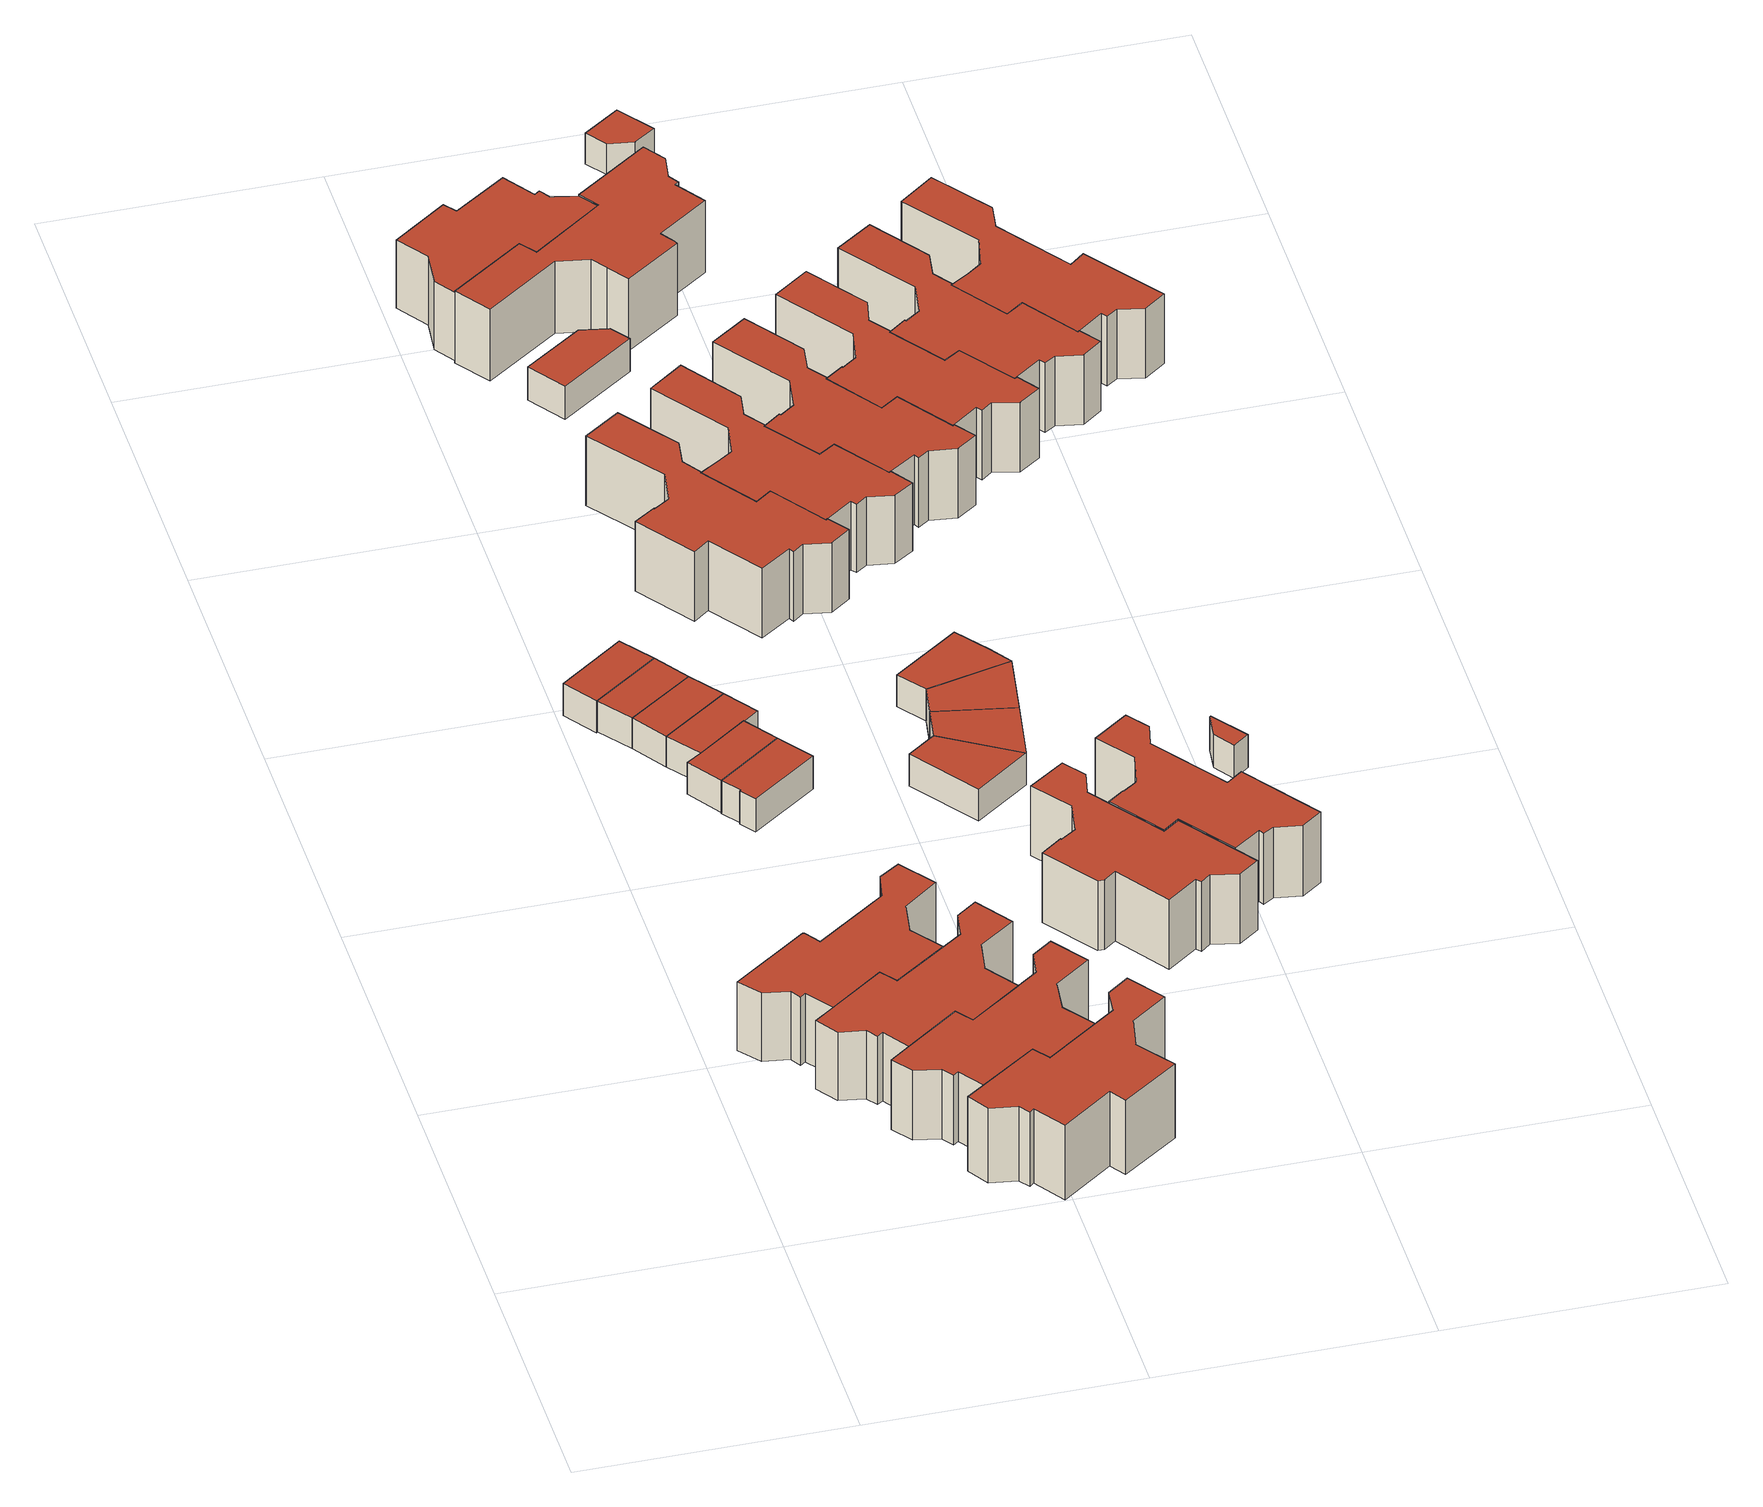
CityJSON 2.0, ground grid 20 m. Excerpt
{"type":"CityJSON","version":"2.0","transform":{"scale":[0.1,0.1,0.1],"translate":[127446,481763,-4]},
"CityObjects":{
"building1":{"type":"Building","attributes":{"b3_dak_type":"multiple horizontal","b3_h_dak_50p":2.98,"b3_h_dak_70p":2.99,"b3_h_dak_max":3.85,"b3_h_dak_min":-0.26,"b3_h_maaiveld":-2.84,"b3_kas_warenhuis":false,"b3_mutatie_ahn3_ahn4":false,"b3_reconstructie_onvolledig":false,"b3_rmse_lod12":1.03,"b3_rmse_lod13":0.0923,"b3_rmse_lod22":0.0932,"b3_val3dity_lod12":"[]","b3_val3dity_lod13":"[]","b3_val3dity_lod22":"[]","b3_volume_lod12":499.85,"b3_volume_lod13":469.53,"b3_volume_lod22":468.98,"geconstateerd":false,"oorspronkelijkbouwjaar":1978,"status":"Pand in gebruik"},"children":["building1-1"]},
"building1-1":{"type":"BuildingPart","parents":["building1"],"geometry":[{"type":"Solid","lod":"1.2","boundaries":[[[[0,1,2,3,4,5,6,7,8,9,10,11,12,13,14,15,16,17,18]],[[19,1,0,20]],[[20,0,18,21]],[[22,4,3,23]],[[23,3,2,24]],[[21,18,17,25]],[[24,2,1,19]],[[25,17,16,26]],[[26,16,15,27]],[[27,15,14,28]],[[29,11,10,30]],[[31,12,11,29]],[[32,9,8,33]],[[30,10,9,32]],[[34,7,6,35]],[[33,8,7,34]],[[35,6,5,36]],[[36,5,4,22]],[[37,13,12,31]],[[28,14,13,37]],[[28,37,31,29,30,32,33,34,35,36,22,23,24,19,20,21,25,26,27]]]],"semantics":{"surfaces":[{"type":"GroundSurface"},{"type":"WallSurface","on_footprint_edge":true},{"type":"RoofSurface"}],"values":[[0,1,1,1,1,1,1,1,1,1,1,1,1,1,1,1,1,1,1,1,2]]}}]},
"building2":{"type":"Building","attributes":{"b3_dak_type":"multiple horizontal","b3_h_dak_50p":2.97,"b3_h_dak_70p":2.99,"b3_h_dak_max":3.86,"b3_h_dak_min":-0.22,"b3_h_maaiveld":-2.85,"b3_kas_warenhuis":false,"b3_mutatie_ahn3_ahn4":false,"b3_reconstructie_onvolledig":false,"b3_rmse_lod12":1.1,"b3_rmse_lod13":0.0988,"b3_rmse_lod22":0.0996,"b3_val3dity_lod12":"[]","b3_val3dity_lod13":"[]","b3_val3dity_lod22":"[]","b3_volume_lod12":496.65,"b3_volume_lod13":466.78,"b3_volume_lod22":466.17,"geconstateerd":false,"oorspronkelijkbouwjaar":1978,"status":"Pand in gebruik"},"children":["building2-1"]},
"building2-1":{"type":"BuildingPart","parents":["building2"],"geometry":[{"type":"Solid","lod":"1.2","boundaries":[[[[38,39,40,41,42,43,44,7,6,5,45,46,47,48,49,50,51,52]],[[53,48,47,54]],[[54,47,46,55]],[[56,51,50,57]],[[57,50,49,58]],[[55,46,45,59]],[[58,49,48,53]],[[59,45,5,36]],[[36,5,6,35]],[[60,44,43,61]],[[34,7,44,60]],[[35,6,7,34]],[[61,43,42,62]],[[63,41,40,64]],[[62,42,41,63]],[[65,39,38,66]],[[64,40,39,65]],[[66,38,52,67]],[[67,52,51,56]],[[67,56,57,58,53,54,55,59,36,35,34,60,61,62,63,64,65,66]]]],"semantics":{"surfaces":[{"type":"GroundSurface"},{"type":"WallSurface","on_footprint_edge":true},{"type":"RoofSurface"}],"values":[[0,1,1,1,1,1,1,1,1,1,1,1,1,1,1,1,1,1,1,2]]}}]},
"building3":{"type":"Building","attributes":{"b3_dak_type":"multiple horizontal","b3_h_dak_50p":-0.16,"b3_h_dak_70p":-0.15,"b3_h_dak_max":-0.04,"b3_h_dak_min":-0.21,"b3_h_maaiveld":-2.91,"b3_kas_warenhuis":false,"b3_mutatie_ahn3_ahn4":false,"b3_reconstructie_onvolledig":false,"b3_rmse_lod12":0.0309,"b3_rmse_lod13":0.0309,"b3_rmse_lod22":0.0306,"b3_val3dity_lod12":"[]","b3_val3dity_lod13":"[]","b3_val3dity_lod22":"[]","b3_volume_lod12":49.18,"b3_volume_lod13":49.18,"b3_volume_lod22":49.13,"geconstateerd":false,"oorspronkelijkbouwjaar":1978,"status":"Pand in gebruik"},"children":["building3-1"]},
"building3-1":{"type":"BuildingPart","parents":["building3"],"geometry":[{"type":"Solid","lod":"1.2","boundaries":[[[[68,69,70,71]],[[72,69,68,73]],[[73,68,71,74]],[[75,70,69,72]],[[74,71,70,75]],[[74,75,72,73]]]],"semantics":{"surfaces":[{"type":"GroundSurface"},{"type":"WallSurface","on_footprint_edge":true},{"type":"RoofSurface"}],"values":[[0,1,1,1,1,2]]}}]},
"building4":{"type":"Building","attributes":{"b3_dak_type":"multiple horizontal","b3_h_dak_50p":2.98,"b3_h_dak_70p":3,"b3_h_dak_max":3.9,"b3_h_dak_min":-0.22,"b3_h_maaiveld":-2.85,"b3_kas_warenhuis":false,"b3_mutatie_ahn3_ahn4":false,"b3_reconstructie_onvolledig":false,"b3_rmse_lod12":1.06,"b3_rmse_lod13":0.109,"b3_rmse_lod22":0.108,"b3_val3dity_lod12":"[]","b3_val3dity_lod13":"[]","b3_val3dity_lod22":"[]","b3_volume_lod12":496.85,"b3_volume_lod13":466.2,"b3_volume_lod22":465.97,"geconstateerd":false,"oorspronkelijkbouwjaar":1978,"status":"Pand in gebruik"},"children":["building4-1"]},
"building4-1":{"type":"BuildingPart","parents":["building4"],"geometry":[{"type":"Solid","lod":"1.2","boundaries":[[[[76,77,78,79,80,81,82,83,84,85,86,87,88,89,90,91,92,93]],[[94,89,88,95]],[[95,88,87,96]],[[97,92,91,98]],[[98,91,90,99]],[[96,87,86,100]],[[99,90,89,94]],[[100,86,85,67]],[[67,85,84,66]],[[101,82,81,102]],[[65,83,82,101]],[[66,84,83,65]],[[102,81,80,103]],[[104,79,78,105]],[[103,80,79,104]],[[106,77,76,107]],[[105,78,77,106]],[[107,76,93,108]],[[108,93,92,97]],[[108,97,98,99,94,95,96,100,67,66,65,101,102,103,104,105,106,107]]]],"semantics":{"surfaces":[{"type":"GroundSurface"},{"type":"WallSurface","on_footprint_edge":true},{"type":"RoofSurface"}],"values":[[0,1,1,1,1,1,1,1,1,1,1,1,1,1,1,1,1,1,1,2]]}}]},
"building5":{"type":"Building","attributes":{"b3_dak_type":"multiple horizontal","b3_h_dak_50p":-0.19,"b3_h_dak_70p":-0.17,"b3_h_dak_max":-0.04,"b3_h_dak_min":-0.24,"b3_h_maaiveld":-2.84,"b3_kas_warenhuis":false,"b3_mutatie_ahn3_ahn4":false,"b3_reconstructie_onvolledig":false,"b3_rmse_lod12":0.0307,"b3_rmse_lod13":0.0307,"b3_rmse_lod22":0.0301,"b3_val3dity_lod12":"[]","b3_val3dity_lod13":"[]","b3_val3dity_lod22":"[]","b3_volume_lod12":47.5,"b3_volume_lod13":47.5,"b3_volume_lod22":47.45,"geconstateerd":false,"oorspronkelijkbouwjaar":1978,"status":"Pand in gebruik"},"children":["building5-1"]},
"building5-1":{"type":"BuildingPart","parents":["building5"],"geometry":[{"type":"Solid","lod":"1.2","boundaries":[[[[109,110,111,112]],[[113,110,109,74]],[[114,111,110,113]],[[74,109,112,73]],[[73,112,111,114]],[[73,114,113,74]]]],"semantics":{"surfaces":[{"type":"GroundSurface"},{"type":"WallSurface","on_footprint_edge":true},{"type":"RoofSurface"}],"values":[[0,1,1,1,1,2]]}}]},
"building6":{"type":"Building","attributes":{"b3_dak_type":"multiple horizontal","b3_h_dak_50p":-0.19,"b3_h_dak_70p":-0.19,"b3_h_dak_max":-0.05,"b3_h_dak_min":-0.25,"b3_h_maaiveld":-2.83,"b3_kas_warenhuis":false,"b3_mutatie_ahn3_ahn4":false,"b3_reconstructie_onvolledig":false,"b3_rmse_lod12":0.0294,"b3_rmse_lod13":0.0294,"b3_rmse_lod22":0.0285,"b3_val3dity_lod12":"[]","b3_val3dity_lod13":"[]","b3_val3dity_lod22":"[]","b3_volume_lod12":47.52,"b3_volume_lod13":47.52,"b3_volume_lod22":47.45,"geconstateerd":false,"oorspronkelijkbouwjaar":1978,"status":"Pand in gebruik"},"children":["building6-1"]},
"building6-1":{"type":"BuildingPart","parents":["building6"],"geometry":[{"type":"Solid","lod":"1.2","boundaries":[[[[110,115,116,111]],[[117,115,110,113]],[[118,116,115,117]],[[113,110,111,114]],[[114,111,116,118]],[[114,118,117,113]]]],"semantics":{"surfaces":[{"type":"GroundSurface"},{"type":"WallSurface","on_footprint_edge":true},{"type":"RoofSurface"}],"values":[[0,1,1,1,1,2]]}}]},
"building7":{"type":"Building","attributes":{"b3_dak_type":"multiple horizontal","b3_h_dak_50p":3.02,"b3_h_dak_70p":3.07,"b3_h_dak_max":4.09,"b3_h_dak_min":-0.23,"b3_h_maaiveld":-3.21,"b3_kas_warenhuis":false,"b3_mutatie_ahn3_ahn4":false,"b3_reconstructie_onvolledig":false,"b3_rmse_lod12":0.983,"b3_rmse_lod13":0.125,"b3_rmse_lod22":0.122,"b3_val3dity_lod12":"[]","b3_val3dity_lod13":"[]","b3_val3dity_lod22":"[]","b3_volume_lod12":556.61,"b3_volume_lod13":527.35,"b3_volume_lod22":524.55,"geconstateerd":false,"oorspronkelijkbouwjaar":1978,"status":"Pand in gebruik"},"children":["building7-1"]},
"building7-1":{"type":"BuildingPart","parents":["building7"],"geometry":[{"type":"Solid","lod":"1.2","boundaries":[[[[119,120,121,122,123,124,125,126,127,128,129,130,131,132,133,134,135,136]],[[137,130,129,138]],[[138,129,128,139]],[[140,133,132,141]],[[141,132,131,142]],[[139,128,127,143]],[[144,135,134,145]],[[145,134,133,140]],[[142,131,130,137]],[[143,127,126,146]],[[146,126,125,147]],[[148,123,122,149]],[[150,124,123,148]],[[147,125,124,150]],[[149,122,121,151]],[[152,120,119,153]],[[151,121,120,152]],[[154,136,135,144]],[[153,119,136,154]],[[153,154,144,145,140,141,142,137,138,139,143,146,147,150,148,149,151,152]]]],"semantics":{"surfaces":[{"type":"GroundSurface"},{"type":"WallSurface","on_footprint_edge":true},{"type":"RoofSurface"}],"values":[[0,1,1,1,1,1,1,1,1,1,1,1,1,1,1,1,1,1,1,2]]}}]},
"building8":{"type":"Building","attributes":{"b3_dak_type":"multiple horizontal","b3_h_dak_50p":-0.16,"b3_h_dak_70p":-0.15,"b3_h_dak_max":3.1,"b3_h_dak_min":-0.22,"b3_h_maaiveld":-2.84,"b3_kas_warenhuis":false,"b3_mutatie_ahn3_ahn4":false,"b3_reconstructie_onvolledig":false,"b3_rmse_lod12":0.641,"b3_rmse_lod13":0.641,"b3_rmse_lod22":0.643,"b3_val3dity_lod12":"[]","b3_val3dity_lod13":"[]","b3_val3dity_lod22":"[]","b3_volume_lod12":47.65,"b3_volume_lod13":47.65,"b3_volume_lod22":47.55,"geconstateerd":false,"oorspronkelijkbouwjaar":1978,"status":"Pand in gebruik"},"children":["building8-1"]},
"building8-1":{"type":"BuildingPart","parents":["building8"],"geometry":[{"type":"Solid","lod":"1.2","boundaries":[[[[155,156,157,158,159]],[[160,156,155,161]],[[161,155,159,162]],[[163,157,156,160]],[[164,158,157,163]],[[162,159,158,164]],[[162,164,163,160,161]]]],"semantics":{"surfaces":[{"type":"GroundSurface"},{"type":"WallSurface","on_footprint_edge":true},{"type":"RoofSurface"}],"values":[[0,1,1,1,1,1,2]]}}]},
"building9":{"type":"Building","attributes":{"b3_dak_type":"multiple horizontal","b3_h_dak_50p":-0.19,"b3_h_dak_70p":-0.18,"b3_h_dak_max":-0.05,"b3_h_dak_min":-0.26,"b3_h_maaiveld":-2.83,"b3_kas_warenhuis":false,"b3_mutatie_ahn3_ahn4":false,"b3_reconstructie_onvolledig":false,"b3_rmse_lod12":0.0308,"b3_rmse_lod13":0.0308,"b3_rmse_lod22":0.0302,"b3_val3dity_lod12":"[]","b3_val3dity_lod13":"[]","b3_val3dity_lod22":"[]","b3_volume_lod12":46.92,"b3_volume_lod13":46.92,"b3_volume_lod22":46.89,"geconstateerd":false,"oorspronkelijkbouwjaar":1978,"status":"Pand in gebruik"},"children":["building9-1"]},
"building9-1":{"type":"BuildingPart","parents":["building9"],"geometry":[{"type":"Solid","lod":"1.2","boundaries":[[[[116,115,165,157,156]],[[117,115,116,118]],[[118,116,156,166]],[[166,156,157,167]],[[167,157,165,168]],[[168,165,115,117]],[[168,117,118,166,167]]]],"semantics":{"surfaces":[{"type":"GroundSurface"},{"type":"WallSurface","on_footprint_edge":true},{"type":"RoofSurface"}],"values":[[0,1,1,1,1,1,2]]}}]},
"building10":{"type":"Building","attributes":{"b3_dak_type":"multiple horizontal","b3_h_dak_50p":-0.15,"b3_h_dak_70p":-0.14,"b3_h_dak_max":-0.01,"b3_h_dak_min":-0.22,"b3_h_maaiveld":-2.9,"b3_kas_warenhuis":false,"b3_mutatie_ahn3_ahn4":false,"b3_reconstructie_onvolledig":false,"b3_rmse_lod12":0.0266,"b3_rmse_lod13":0.0266,"b3_rmse_lod22":0.025,"b3_val3dity_lod12":"[]","b3_val3dity_lod13":"[]","b3_val3dity_lod22":"[]","b3_volume_lod12":49.26,"b3_volume_lod13":49.26,"b3_volume_lod22":49.2,"geconstateerd":false,"oorspronkelijkbouwjaar":1978,"status":"Pand in gebruik"},"children":["building10-1"]},
"building10-1":{"type":"BuildingPart","parents":["building10"],"geometry":[{"type":"Solid","lod":"1.2","boundaries":[[[[169,170,171,172,173,174]],[[175,170,169,164]],[[164,169,174,162]],[[162,174,173,176]],[[176,173,172,177]],[[177,172,171,178]],[[178,171,170,175]],[[178,175,164,162,176,177]]]],"semantics":{"surfaces":[{"type":"GroundSurface"},{"type":"WallSurface","on_footprint_edge":true},{"type":"RoofSurface"}],"values":[[0,1,1,1,1,1,1,2]]}}]},
"building11":{"type":"Building","attributes":{"b3_dak_type":"multiple horizontal","b3_h_dak_50p":3.01,"b3_h_dak_70p":3.02,"b3_h_dak_max":3.91,"b3_h_dak_min":-0.34,"b3_h_maaiveld":-2.85,"b3_kas_warenhuis":false,"b3_mutatie_ahn3_ahn4":false,"b3_reconstructie_onvolledig":false,"b3_rmse_lod12":1.42,"b3_rmse_lod13":0.0981,"b3_rmse_lod22":0.0979,"b3_val3dity_lod12":"[]","b3_val3dity_lod13":"[]","b3_val3dity_lod22":"[]","b3_volume_lod12":575.56,"b3_volume_lod13":510.67,"b3_volume_lod22":509.9,"geconstateerd":false,"oorspronkelijkbouwjaar":1978,"status":"Pand in gebruik"},"children":["building11-1"]},
"building11-1":{"type":"BuildingPart","parents":["building11"],"geometry":[{"type":"Solid","lod":"1.2","boundaries":[[[[179,180,181,182,183,184,185,186,187,188,189,190,191,192,193,194,195,196,197,198,199,200,201]],[[202,189,188,203]],[[204,190,189,202]],[[205,198,197,206]],[[207,201,200,208]],[[208,200,199,209]],[[206,197,196,210]],[[210,196,195,211]],[[211,195,194,212]],[[209,199,198,205]],[[213,193,192,214]],[[212,194,193,213]],[[203,188,187,215]],[[216,191,190,204]],[[214,192,191,216]],[[217,180,179,218]],[[219,181,180,217]],[[220,186,185,221]],[[221,185,184,222]],[[215,187,186,220]],[[222,184,183,223]],[[223,183,182,224]],[[224,182,181,219]],[[218,179,201,207]],[[218,207,208,209,205,206,210,211,212,213,214,216,204,202,203,215,220,221,222,223,224,219,217]]]],"semantics":{"surfaces":[{"type":"GroundSurface"},{"type":"WallSurface","on_footprint_edge":true},{"type":"RoofSurface"}],"values":[[0,1,1,1,1,1,1,1,1,1,1,1,1,1,1,1,1,1,1,1,1,1,1,1,2]]}}]},
"building12":{"type":"Building","attributes":{"b3_dak_type":"multiple horizontal","b3_h_dak_50p":-0.2,"b3_h_dak_70p":-0.18,"b3_h_dak_max":-0.05,"b3_h_dak_min":-0.25,"b3_h_maaiveld":-2.9,"b3_kas_warenhuis":false,"b3_mutatie_ahn3_ahn4":false,"b3_reconstructie_onvolledig":false,"b3_rmse_lod12":0.0348,"b3_rmse_lod13":0.0348,"b3_rmse_lod22":0.0345,"b3_val3dity_lod12":"[]","b3_val3dity_lod13":"[]","b3_val3dity_lod22":"[]","b3_volume_lod12":62.03,"b3_volume_lod13":62.03,"b3_volume_lod22":62.02,"geconstateerd":false,"oorspronkelijkbouwjaar":1978,"status":"Pand in gebruik"},"children":["building12-1"]},
"building12-1":{"type":"BuildingPart","parents":["building12"],"geometry":[{"type":"Solid","lod":"1.2","boundaries":[[[[225,226,227,228]],[[229,226,225,230]],[[230,225,228,231]],[[232,227,226,229]],[[231,228,227,232]],[[231,232,229,230]]]],"semantics":{"surfaces":[{"type":"GroundSurface"},{"type":"WallSurface","on_footprint_edge":true},{"type":"RoofSurface"}],"values":[[0,1,1,1,1,2]]}}]},
"building13":{"type":"Building","attributes":{"b3_dak_type":"multiple horizontal","b3_h_dak_50p":-0.19,"b3_h_dak_70p":-0.17,"b3_h_dak_max":-0.01,"b3_h_dak_min":-0.29,"b3_h_maaiveld":-2.95,"b3_kas_warenhuis":false,"b3_mutatie_ahn3_ahn4":false,"b3_reconstructie_onvolledig":false,"b3_rmse_lod12":0.0439,"b3_rmse_lod13":0.0439,"b3_rmse_lod22":0.0415,"b3_val3dity_lod12":"[]","b3_val3dity_lod13":"[]","b3_val3dity_lod22":"[]","b3_volume_lod12":58.41,"b3_volume_lod13":58.41,"b3_volume_lod22":58.29,"geconstateerd":false,"oorspronkelijkbouwjaar":1978,"status":"Pand in gebruik"},"children":["building13-1"]},
"building13-1":{"type":"BuildingPart","parents":["building13"],"geometry":[{"type":"Solid","lod":"1.2","boundaries":[[[[233,234,235,236,237]],[[238,234,233,239]],[[239,233,237,240]],[[241,235,234,238]],[[242,236,235,241]],[[240,237,236,242]],[[240,242,241,238,239]]]],"semantics":{"surfaces":[{"type":"GroundSurface"},{"type":"WallSurface","on_footprint_edge":true},{"type":"RoofSurface"}],"values":[[0,1,1,1,1,1,2]]}}]},
"building14":{"type":"Building","attributes":{"b3_dak_type":"multiple horizontal","b3_h_dak_50p":2.97,"b3_h_dak_70p":2.98,"b3_h_dak_max":3.84,"b3_h_dak_min":2.85,"b3_h_maaiveld":-2.83,"b3_kas_warenhuis":false,"b3_mutatie_ahn3_ahn4":false,"b3_reconstructie_onvolledig":false,"b3_rmse_lod12":0.0991,"b3_rmse_lod13":0.0991,"b3_rmse_lod22":0.0975,"b3_val3dity_lod12":"[]","b3_val3dity_lod13":"[]","b3_val3dity_lod22":"[]","b3_volume_lod12":442.91,"b3_volume_lod13":442.91,"b3_volume_lod22":442.12,"geconstateerd":false,"oorspronkelijkbouwjaar":1978,"status":"Pand in gebruik"},"children":["building14-1"]},
"building14-1":{"type":"BuildingPart","parents":["building14"],"geometry":[{"type":"Solid","lod":"1.2","boundaries":[[[[243,244,245,246,247,248,249,250,251,252,253,254,255,256,257]],[[258,243,257,259]],[[260,256,255,261]],[[259,257,256,260]],[[261,255,254,262]],[[263,251,250,264]],[[264,250,249,265]],[[262,254,253,266]],[[267,252,251,263]],[[266,253,252,267]],[[265,249,248,268]],[[268,248,247,269]],[[269,247,246,270]],[[270,246,245,271]],[[271,245,244,272]],[[272,244,243,258]],[[272,258,259,260,261,262,266,267,263,264,265,268,269,270,271]]]],"semantics":{"surfaces":[{"type":"GroundSurface"},{"type":"WallSurface","on_footprint_edge":true},{"type":"RoofSurface"}],"values":[[0,1,1,1,1,1,1,1,1,1,1,1,1,1,1,1,2]]}}]},
"building15":{"type":"Building","attributes":{"b3_dak_type":"multiple horizontal","b3_h_dak_50p":-0.19,"b3_h_dak_70p":-0.18,"b3_h_dak_max":-0.07,"b3_h_dak_min":-0.27,"b3_h_maaiveld":-2.9,"b3_kas_warenhuis":false,"b3_mutatie_ahn3_ahn4":false,"b3_reconstructie_onvolledig":false,"b3_rmse_lod12":0.0266,"b3_rmse_lod13":0.0266,"b3_rmse_lod22":0.0263,"b3_val3dity_lod12":"[]","b3_val3dity_lod13":"[]","b3_val3dity_lod22":"[]","b3_volume_lod12":62.17,"b3_volume_lod13":62.17,"b3_volume_lod22":62.1,"geconstateerd":false,"oorspronkelijkbouwjaar":1978,"status":"Pand in gebruik"},"children":["building15-1"]},
"building15-1":{"type":"BuildingPart","parents":["building15"],"geometry":[{"type":"Solid","lod":"1.2","boundaries":[[[[225,228,273,274]],[[231,228,225,230]],[[230,225,274,275]],[[276,273,228,231]],[[275,274,273,276]],[[275,276,231,230]]]],"semantics":{"surfaces":[{"type":"GroundSurface"},{"type":"WallSurface","on_footprint_edge":true},{"type":"RoofSurface"}],"values":[[0,1,1,1,1,2]]}}]},
"building16":{"type":"Building","attributes":{"b3_dak_type":"multiple horizontal","b3_h_dak_50p":2.98,"b3_h_dak_70p":3,"b3_h_dak_max":3.88,"b3_h_dak_min":-0.23,"b3_h_maaiveld":-2.87,"b3_kas_warenhuis":false,"b3_mutatie_ahn3_ahn4":false,"b3_reconstructie_onvolledig":false,"b3_rmse_lod12":1.08,"b3_rmse_lod13":0.105,"b3_rmse_lod22":0.105,"b3_val3dity_lod12":"[]","b3_val3dity_lod13":"[]","b3_val3dity_lod22":"[]","b3_volume_lod12":523.06,"b3_volume_lod13":491.22,"b3_volume_lod22":490.65,"geconstateerd":false,"oorspronkelijkbouwjaar":1978,"status":"Pand in gebruik"},"children":["building16-1"]},
"building16-1":{"type":"BuildingPart","parents":["building16"],"geometry":[{"type":"Solid","lod":"1.2","boundaries":[[[[277,278,279,280,281,282,283,284,285,286,287,288,289,290,291,292,293,294,295,296]],[[297,294,293,298]],[[299,295,294,297]],[[300,284,283,301]],[[302,288,287,303]],[[301,283,282,304]],[[305,290,289,306]],[[304,282,281,307]],[[307,281,280,308]],[[309,285,284,300]],[[308,280,279,310]],[[311,296,295,299]],[[312,277,296,311]],[[313,292,291,314]],[[298,293,292,313]],[[314,291,290,305]],[[306,289,288,302]],[[303,287,286,315]],[[315,286,285,309]],[[310,279,278,316]],[[316,278,277,312]],[[316,312,311,299,297,298,313,314,305,306,302,303,315,309,300,301,304,307,308,310]]]],"semantics":{"surfaces":[{"type":"GroundSurface"},{"type":"WallSurface","on_footprint_edge":true},{"type":"RoofSurface"}],"values":[[0,1,1,1,1,1,1,1,1,1,1,1,1,1,1,1,1,1,1,1,1,2]]}}]},
"building17":{"type":"Building","attributes":{"b3_dak_type":"multiple horizontal","b3_h_dak_50p":-0.13,"b3_h_dak_70p":-0.13,"b3_h_dak_max":-0.08,"b3_h_dak_min":-0.22,"b3_h_maaiveld":-2.82,"b3_kas_warenhuis":false,"b3_mutatie_ahn3_ahn4":false,"b3_reconstructie_onvolledig":false,"b3_rmse_lod12":0.0226,"b3_rmse_lod13":0.0226,"b3_rmse_lod22":0.0218,"b3_val3dity_lod12":"[]","b3_val3dity_lod13":"[]","b3_val3dity_lod22":"[]","b3_volume_lod12":9.32,"b3_volume_lod13":9.32,"b3_volume_lod22":9.31,"geconstateerd":false,"oorspronkelijkbouwjaar":1978,"status":"Pand in gebruik"},"children":["building17-1"]},
"building17-1":{"type":"BuildingPart","parents":["building17"],"geometry":[{"type":"Solid","lod":"1.2","boundaries":[[[[317,318,319,320]],[[321,318,317,322]],[[323,319,318,321]],[[322,317,320,324]],[[324,320,319,323]],[[324,323,321,322]]]],"semantics":{"surfaces":[{"type":"GroundSurface"},{"type":"WallSurface","on_footprint_edge":true},{"type":"RoofSurface"}],"values":[[0,1,1,1,1,2]]}}]},
"building18":{"type":"Building","attributes":{"b3_dak_type":"multiple horizontal","b3_h_dak_50p":-0.19,"b3_h_dak_70p":-0.18,"b3_h_dak_max":-0.07,"b3_h_dak_min":-0.23,"b3_h_maaiveld":-2.91,"b3_kas_warenhuis":false,"b3_mutatie_ahn3_ahn4":false,"b3_reconstructie_onvolledig":false,"b3_rmse_lod12":0.0257,"b3_rmse_lod13":0.0257,"b3_rmse_lod22":0.0255,"b3_val3dity_lod12":"[]","b3_val3dity_lod13":"[]","b3_val3dity_lod22":"[]","b3_volume_lod12":61.48,"b3_volume_lod13":61.48,"b3_volume_lod22":61.44,"geconstateerd":false,"oorspronkelijkbouwjaar":1978,"status":"Pand in gebruik"},"children":["building18-1"]},
"building18-1":{"type":"BuildingPart","parents":["building18"],"geometry":[{"type":"Solid","lod":"1.2","boundaries":[[[[325,326,274,273]],[[327,326,325,328]],[[275,274,326,327]],[[328,325,273,276]],[[276,273,274,275]],[[276,275,327,328]]]],"semantics":{"surfaces":[{"type":"GroundSurface"},{"type":"WallSurface","on_footprint_edge":true},{"type":"RoofSurface"}],"values":[[0,1,1,1,1,2]]}}]},
"building19":{"type":"Building","attributes":{"b3_dak_type":"multiple horizontal","b3_h_dak_50p":-0.19,"b3_h_dak_70p":-0.18,"b3_h_dak_max":0.02,"b3_h_dak_min":-0.27,"b3_h_maaiveld":-2.91,"b3_kas_warenhuis":false,"b3_mutatie_ahn3_ahn4":false,"b3_reconstructie_onvolledig":false,"b3_rmse_lod12":0.0348,"b3_rmse_lod13":0.0348,"b3_rmse_lod22":0.0336,"b3_val3dity_lod12":"[]","b3_val3dity_lod13":"[]","b3_val3dity_lod22":"[]","b3_volume_lod12":61.74,"b3_volume_lod13":61.74,"b3_volume_lod22":61.73,"geconstateerd":false,"oorspronkelijkbouwjaar":1978,"status":"Pand in gebruik"},"children":["building19-1"]},
"building19-1":{"type":"BuildingPart","parents":["building19"],"geometry":[{"type":"Solid","lod":"1.2","boundaries":[[[[329,330,326,325,331]],[[332,330,329,333]],[[333,329,331,334]],[[334,331,325,328]],[[328,325,326,327]],[[327,326,330,332]],[[327,332,333,334,328]]]],"semantics":{"surfaces":[{"type":"GroundSurface"},{"type":"WallSurface","on_footprint_edge":true},{"type":"RoofSurface"}],"values":[[0,1,1,1,1,1,2]]}}]},
"building20":{"type":"Building","attributes":{"b3_dak_type":"multiple horizontal","b3_h_dak_50p":3.01,"b3_h_dak_70p":3.07,"b3_h_dak_max":3.97,"b3_h_dak_min":2.83,"b3_h_maaiveld":-2.95,"b3_kas_warenhuis":false,"b3_mutatie_ahn3_ahn4":false,"b3_reconstructie_onvolledig":false,"b3_rmse_lod12":0.136,"b3_rmse_lod13":0.136,"b3_rmse_lod22":0.123,"b3_val3dity_lod12":"[]","b3_val3dity_lod13":"[]","b3_val3dity_lod22":"[]","b3_volume_lod12":584.32,"b3_volume_lod13":584.32,"b3_volume_lod22":580.11,"geconstateerd":false,"oorspronkelijkbouwjaar":1978,"status":"Pand in gebruik"},"children":["building20-1"]},
"building20-1":{"type":"BuildingPart","parents":["building20"],"geometry":[{"type":"Solid","lod":"1.2","boundaries":[[[[335,336,337,338,339,340,341,342,343,344,345,346,347,348,349,350,351,352,353,354]],[[355,336,335,356]],[[357,337,336,355]],[[358,338,337,357]],[[359,347,346,360]],[[361,348,347,359]],[[362,343,342,363]],[[356,335,354,364]],[[364,354,353,365]],[[365,353,352,366]],[[366,352,351,367]],[[368,349,348,361]],[[369,350,349,368]],[[370,340,339,371]],[[372,341,340,370]],[[373,345,344,374]],[[360,346,345,373]],[[374,344,343,362]],[[363,342,341,372]],[[371,339,338,358]],[[367,351,350,369]],[[367,369,368,361,359,360,373,374,362,363,372,370,371,358,357,355,356,364,365,366]]]],"semantics":{"surfaces":[{"type":"GroundSurface"},{"type":"WallSurface","on_footprint_edge":true},{"type":"RoofSurface"}],"values":[[0,1,1,1,1,1,1,1,1,1,1,1,1,1,1,1,1,1,1,1,1,2]]}}]},
"building21":{"type":"Building","attributes":{"b3_dak_type":"multiple horizontal","b3_h_dak_50p":2.99,"b3_h_dak_70p":3,"b3_h_dak_max":3.84,"b3_h_dak_min":-0.23,"b3_h_maaiveld":-2.82,"b3_kas_warenhuis":false,"b3_mutatie_ahn3_ahn4":false,"b3_reconstructie_onvolledig":false,"b3_rmse_lod12":1.43,"b3_rmse_lod13":0.0971,"b3_rmse_lod22":0.0971,"b3_val3dity_lod12":"[]","b3_val3dity_lod13":"[]","b3_val3dity_lod22":"[]","b3_volume_lod12":553.56,"b3_volume_lod13":491.34,"b3_volume_lod22":490.6,"geconstateerd":false,"oorspronkelijkbouwjaar":1978,"status":"Pand in gebruik"},"children":["building21-1"]},
"building21-1":{"type":"BuildingPart","parents":["building21"],"geometry":[{"type":"Solid","lod":"1.2","boundaries":[[[[375,376,377,378,379,380,381,382,383,384,385,386,387,388,389,390,391,392,393,394,395,396]],[[397,385,384,398]],[[399,386,385,397]],[[400,393,392,401]],[[402,396,395,403]],[[403,395,394,404]],[[401,392,391,405]],[[405,391,390,219]],[[404,394,393,400]],[[224,389,388,223]],[[219,390,389,224]],[[406,380,379,407]],[[408,381,380,406]],[[222,387,386,399]],[[223,388,387,222]],[[409,376,375,410]],[[411,377,376,409]],[[412,382,381,408]],[[398,384,383,413]],[[413,383,382,412]],[[407,379,378,414]],[[414,378,377,411]],[[410,375,396,402]],[[410,402,403,404,400,401,405,219,224,223,222,399,397,398,413,412,408,406,407,414,411,409]]]],"semantics":{"surfaces":[{"type":"GroundSurface"},{"type":"WallSurface","on_footprint_edge":true},{"type":"RoofSurface"}],"values":[[0,1,1,1,1,1,1,1,1,1,1,1,1,1,1,1,1,1,1,1,1,1,1,2]]}}]},
"building22":{"type":"Building","attributes":{"b3_dak_type":"multiple horizontal","b3_h_dak_50p":3.03,"b3_h_dak_70p":3.12,"b3_h_dak_max":3.91,"b3_h_dak_min":-0.36,"b3_h_maaiveld":-2.87,"b3_kas_warenhuis":false,"b3_mutatie_ahn3_ahn4":false,"b3_reconstructie_onvolledig":false,"b3_rmse_lod12":1.19,"b3_rmse_lod13":0.152,"b3_rmse_lod22":0.145,"b3_val3dity_lod12":"[]","b3_val3dity_lod13":"[]","b3_val3dity_lod22":"[]","b3_volume_lod12":510.39,"b3_volume_lod13":476.56,"b3_volume_lod22":471.22,"geconstateerd":false,"oorspronkelijkbouwjaar":1978,"status":"Pand in gebruik"},"children":["building22-1"]},
"building22-1":{"type":"BuildingPart","parents":["building22"],"geometry":[{"type":"Solid","lod":"1.2","boundaries":[[[[415,416,417,418,419,420,421,422,423,424,425,290,289,426,427,428,429,430,431,432]],[[433,423,422,434]],[[435,424,423,433]],[[436,430,429,437]],[[438,416,415,439]],[[440,289,290,441]],[[437,429,428,442]],[[442,428,427,443]],[[443,427,426,444]],[[445,431,430,436]],[[444,426,289,440]],[[446,425,424,435]],[[441,290,425,446]],[[447,418,417,448]],[[449,419,418,447]],[[450,421,420,451]],[[451,420,419,449]],[[434,422,421,450]],[[448,417,416,438]],[[439,415,432,452]],[[452,432,431,445]],[[452,445,436,437,442,443,444,440,441,446,435,433,434,450,451,449,447,448,438,439]]]],"semantics":{"surfaces":[{"type":"GroundSurface"},{"type":"WallSurface","on_footprint_edge":true},{"type":"RoofSurface"}],"values":[[0,1,1,1,1,1,1,1,1,1,1,1,1,1,1,1,1,1,1,1,1,2]]}}]},
"building23":{"type":"Building","attributes":{"b3_dak_type":"multiple horizontal","b3_h_dak_50p":3,"b3_h_dak_70p":3.02,"b3_h_dak_max":3.88,"b3_h_dak_min":-0.25,"b3_h_maaiveld":-2.87,"b3_kas_warenhuis":false,"b3_mutatie_ahn3_ahn4":false,"b3_reconstructie_onvolledig":false,"b3_rmse_lod12":1.44,"b3_rmse_lod13":0.0992,"b3_rmse_lod22":0.0994,"b3_val3dity_lod12":"[]","b3_val3dity_lod13":"[]","b3_val3dity_lod22":"[]","b3_volume_lod12":561.25,"b3_volume_lod13":497.54,"b3_volume_lod22":496.67,"geconstateerd":false,"oorspronkelijkbouwjaar":1978,"status":"Pand in gebruik"},"children":["building23-1"]},
"building23-1":{"type":"BuildingPart","parents":["building23"],"geometry":[{"type":"Solid","lod":"1.2","boundaries":[[[[453,454,455,456,457,458,459,460,461,462,463,464,465,466,467,468,469,470,471,472,473,474,475]],[[476,463,462,477]],[[478,464,463,476]],[[479,472,471,480]],[[481,475,474,482]],[[482,474,473,483]],[[480,471,470,484]],[[484,470,469,485]],[[485,469,468,411]],[[483,473,472,479]],[[414,467,466,407]],[[411,468,467,414]],[[477,462,461,486]],[[406,465,464,478]],[[407,466,465,406]],[[487,454,453,488]],[[489,455,454,487]],[[490,460,459,491]],[[491,459,458,492]],[[486,461,460,490]],[[492,458,457,493]],[[493,457,456,494]],[[494,456,455,489]],[[488,453,475,481]],[[488,481,482,483,479,480,484,485,411,414,407,406,478,476,477,486,490,491,492,493,494,489,487]]]],"semantics":{"surfaces":[{"type":"GroundSurface"},{"type":"WallSurface","on_footprint_edge":true},{"type":"RoofSurface"}],"values":[[0,1,1,1,1,1,1,1,1,1,1,1,1,1,1,1,1,1,1,1,1,1,1,1,2]]}}]},
"building24":{"type":"Building","attributes":{"b3_dak_type":"multiple horizontal","b3_h_dak_50p":-0.19,"b3_h_dak_70p":-0.17,"b3_h_dak_max":-0.07,"b3_h_dak_min":-0.26,"b3_h_maaiveld":-2.8,"b3_kas_warenhuis":false,"b3_mutatie_ahn3_ahn4":false,"b3_reconstructie_onvolledig":false,"b3_rmse_lod12":0.0362,"b3_rmse_lod13":0.0362,"b3_rmse_lod22":0.0335,"b3_val3dity_lod12":"[]","b3_val3dity_lod13":"[]","b3_val3dity_lod22":"[]","b3_volume_lod12":25.25,"b3_volume_lod13":25.25,"b3_volume_lod22":25.22,"geconstateerd":false,"oorspronkelijkbouwjaar":1978,"status":"Pand in gebruik"},"children":["building24-1"]},
"building24-1":{"type":"BuildingPart","parents":["building24"],"geometry":[{"type":"Solid","lod":"1.2","boundaries":[[[[495,496,497,498,499]],[[500,496,495,501]],[[502,497,496,500]],[[503,498,497,502]],[[501,495,499,504]],[[504,499,498,503]],[[504,503,502,500,501]]]],"semantics":{"surfaces":[{"type":"GroundSurface"},{"type":"WallSurface","on_footprint_edge":true},{"type":"RoofSurface"}],"values":[[0,1,1,1,1,1,2]]}}]},
"building25":{"type":"Building","attributes":{"b3_dak_type":"multiple horizontal","b3_h_dak_50p":-0.11,"b3_h_dak_70p":-0.1,"b3_h_dak_max":-0.07,"b3_h_dak_min":-0.15,"b3_h_maaiveld":-2.87,"b3_kas_warenhuis":false,"b3_mutatie_ahn3_ahn4":false,"b3_reconstructie_onvolledig":false,"b3_rmse_lod12":0.0174,"b3_rmse_lod13":0.0174,"b3_rmse_lod22":0.0159,"b3_val3dity_lod12":"[]","b3_val3dity_lod13":"[]","b3_val3dity_lod22":"[]","b3_volume_lod12":10.4,"b3_volume_lod13":10.4,"b3_volume_lod22":10.37,"geconstateerd":false,"oorspronkelijkbouwjaar":1978,"status":"Pand in gebruik"},"children":["building25-1"]},
"building25-1":{"type":"BuildingPart","parents":["building25"],"geometry":[{"type":"Solid","lod":"1.2","boundaries":[[[[505,506,507,508,509]],[[510,506,505,511]],[[512,508,507,513]],[[513,507,506,510]],[[514,509,508,512]],[[511,505,509,514]],[[511,514,512,513,510]]]],"semantics":{"surfaces":[{"type":"GroundSurface"},{"type":"WallSurface","on_footprint_edge":true},{"type":"RoofSurface"}],"values":[[0,1,1,1,1,1,2]]}}]},
"building26":{"type":"Building","attributes":{"b3_dak_type":"multiple horizontal","b3_h_dak_50p":3,"b3_h_dak_70p":3.02,"b3_h_dak_max":3.87,"b3_h_dak_min":-0.3,"b3_h_maaiveld":-2.86,"b3_kas_warenhuis":false,"b3_mutatie_ahn3_ahn4":false,"b3_reconstructie_onvolledig":false,"b3_rmse_lod12":1.49,"b3_rmse_lod13":0.0836,"b3_rmse_lod22":0.0839,"b3_val3dity_lod12":"[]","b3_val3dity_lod13":"[]","b3_val3dity_lod22":"[]","b3_volume_lod12":559.53,"b3_volume_lod13":496.02,"b3_volume_lod22":495.18,"geconstateerd":false,"oorspronkelijkbouwjaar":1978,"status":"Pand in gebruik"},"children":["building26-1"]},
"building26-1":{"type":"BuildingPart","parents":["building26"],"geometry":[{"type":"Solid","lod":"1.2","boundaries":[[[[515,516,517,518,519,520,521,522,523,524,525,526,458,457,456,455,527,528,529,530,531,532,533]],[[534,525,524,535]],[[536,526,525,534]],[[537,530,529,538]],[[539,533,532,540]],[[540,532,531,541]],[[494,456,457,493]],[[538,529,528,542]],[[542,528,527,543]],[[543,527,455,489]],[[541,531,530,537]],[[489,455,456,494]],[[535,524,523,544]],[[492,458,526,536]],[[493,457,458,492]],[[545,516,515,546]],[[547,517,516,545]],[[548,522,521,549]],[[549,521,520,550]],[[544,523,522,548]],[[550,520,519,551]],[[551,519,518,552]],[[552,518,517,547]],[[546,515,533,539]],[[546,539,540,541,537,538,542,543,489,494,493,492,536,534,535,544,548,549,550,551,552,547,545]]]],"semantics":{"surfaces":[{"type":"GroundSurface"},{"type":"WallSurface","on_footprint_edge":true},{"type":"RoofSurface"}],"values":[[0,1,1,1,1,1,1,1,1,1,1,1,1,1,1,1,1,1,1,1,1,1,1,1,2]]}}]},
"building27":{"type":"Building","attributes":{"b3_dak_type":"multiple horizontal","b3_h_dak_50p":3.01,"b3_h_dak_70p":3.03,"b3_h_dak_max":3.86,"b3_h_dak_min":-0.27,"b3_h_maaiveld":-2.86,"b3_kas_warenhuis":false,"b3_mutatie_ahn3_ahn4":false,"b3_reconstructie_onvolledig":false,"b3_rmse_lod12":1.44,"b3_rmse_lod13":0.0856,"b3_rmse_lod22":0.086,"b3_val3dity_lod12":"[]","b3_val3dity_lod13":"[]","b3_val3dity_lod22":"[]","b3_volume_lod12":558,"b3_volume_lod13":494.35,"b3_volume_lod22":493.45,"geconstateerd":false,"oorspronkelijkbouwjaar":1978,"status":"Pand in gebruik"},"children":["building27-1"]},
"building27-1":{"type":"BuildingPart","parents":["building27"],"geometry":[{"type":"Solid","lod":"1.2","boundaries":[[[[553,554,555,556,557,558,559,560,561,562,563,564,520,519,518,517,565,566,567,568,569,570,571]],[[572,563,562,573]],[[574,564,563,572]],[[575,568,567,576]],[[577,571,570,578]],[[578,570,569,579]],[[552,518,519,551]],[[576,567,566,580]],[[580,566,565,581]],[[581,565,517,547]],[[579,569,568,575]],[[547,517,518,552]],[[573,562,561,582]],[[550,520,564,574]],[[551,519,520,550]],[[583,554,553,584]],[[585,555,554,583]],[[586,560,559,587]],[[587,559,558,588]],[[582,561,560,586]],[[588,558,557,589]],[[589,557,556,590]],[[590,556,555,585]],[[584,553,571,577]],[[584,577,578,579,575,576,580,581,547,552,551,550,574,572,573,582,586,587,588,589,590,585,583]]]],"semantics":{"surfaces":[{"type":"GroundSurface"},{"type":"WallSurface","on_footprint_edge":true},{"type":"RoofSurface"}],"values":[[0,1,1,1,1,1,1,1,1,1,1,1,1,1,1,1,1,1,1,1,1,1,1,1,2]]}}]},
"building28":{"type":"Building","attributes":{"b3_dak_type":"multiple horizontal","b3_h_dak_50p":3.02,"b3_h_dak_70p":3.04,"b3_h_dak_max":3.96,"b3_h_dak_min":-0.22,"b3_h_maaiveld":-2.85,"b3_kas_warenhuis":false,"b3_mutatie_ahn3_ahn4":false,"b3_reconstructie_onvolledig":false,"b3_rmse_lod12":1.47,"b3_rmse_lod13":0.0813,"b3_rmse_lod22":0.0816,"b3_val3dity_lod12":"[]","b3_val3dity_lod13":"[]","b3_val3dity_lod22":"[]","b3_volume_lod12":577.62,"b3_volume_lod13":513.64,"b3_volume_lod22":512.61,"geconstateerd":false,"oorspronkelijkbouwjaar":1978,"status":"Pand in gebruik"},"children":["building28-1"]},
"building28-1":{"type":"BuildingPart","parents":["building28"],"geometry":[{"type":"Solid","lod":"1.2","boundaries":[[[[591,592,593,594,595,596,597,558,557,556,555,598,599,600,601,602,603,604]],[[605,596,595,606]],[[607,597,596,605]],[[608,600,599,609]],[[610,603,602,611]],[[611,602,601,612]],[[590,556,557,589]],[[609,599,598,613]],[[613,598,555,585]],[[612,601,600,608]],[[585,555,556,590]],[[614,592,591,615]],[[588,558,597,607]],[[589,557,558,588]],[[616,594,593,617]],[[606,595,594,616]],[[617,593,592,614]],[[615,591,604,618]],[[618,604,603,610]],[[618,610,611,612,608,609,613,585,590,589,588,607,605,606,616,617,614,615]]]],"semantics":{"surfaces":[{"type":"GroundSurface"},{"type":"WallSurface","on_footprint_edge":true},{"type":"RoofSurface"}],"values":[[0,1,1,1,1,1,1,1,1,1,1,1,1,1,1,1,1,1,1,2]]}}]}
},
"vertices":[
[160,305,12],[179,279,12],[153,259,12],[149,234,12],[166,211,12],[127,183,12],[118,195,12],[78,166,12],[64,185,12],[60,182,12],[55,190,12],[36,193,12],[23,209,12],[79,249,12],[80,248,12],[80,249,12],[88,237,12],[141,275,12],[145,295,12],[179,279,70],[160,305,70],[145,295,70],[166,211,70],[149,234,70],[153,259,70],[141,275,70],[88,237,70],[80,249,70],[80,248,70],[36,193,70],[55,190,70],[23,209,70],[60,182,70],[64,185,70],[78,166,70],[118,195,70],[127,183,70],[79,249,70],
[156,141,12],[116,112,12],[103,131,12],[99,128,12],[93,136,12],[74,139,12],[63,155,12],[181,221,12],[184,241,12],[199,252,12],[218,225,12],[191,206,12],[187,181,12],[204,157,12],[165,129,12],[218,225,70],[199,252,70],[184,241,70],[204,157,70],[187,181,70],[191,206,70],[181,221,70],[63,155,70],[74,139,70],[93,136,70],[99,128,70],[103,131,70],[116,112,70],[156,141,70],[165,129,70],
[21,567,11],[4,591,11],[52,626,11],[70,602,11],[4,591,38],[21,567,38],[70,602,38],[52,626,38],
[195,87,11],[154,58,11],[141,77,11],[137,74,11],[131,82,11],[112,86,11],[101,101,11],[116,112,11],[156,141,11],[165,129,11],[219,168,11],[222,187,11],[237,198,11],[256,172,11],[229,152,11],[226,127,11],[243,104,11],[204,75,11],[256,172,70],[237,198,70],[222,187,70],[243,104,70],[226,127,70],[229,152,70],[219,168,70],[101,101,70],[112,86,70],[131,82,70],[137,74,70],[141,77,70],[154,58,70],[195,87,70],[204,75,70],
[70,602,12],[87,577,12],[39,543,12],[21,567,12],[87,577,38],[39,543,38],
[105,553,12],[56,518,12],[105,553,38],[56,518,38],
[179,24,8],[176,21,8],[170,29,8],[150,32,8],[140,48,8],[154,58,8],[195,87,8],[204,75,8],[258,114,8],[260,133,8],[276,145,8],[295,119,8],[268,99,8],[263,74,8],[283,47,8],[241,17,8],[233,29,8],[195,1,8],[295,119,71],[276,145,71],[260,133,71],[283,47,71],[263,74,71],[268,99,71],[258,114,71],[233,29,71],[241,17,71],[204,75,71],[195,87,71],[140,48,71],[150,32,71],[154,58,71],[170,29,71],[176,21,71],[179,24,71],[195,1,71],
[62,486,12],[74,494,12],[110,520,12],[127,496,12],[79,461,12],[74,494,39],[62,486,39],[79,461,39],[110,520,39],[127,496,39],
[122,529,12],[74,494,38],[110,520,38],[122,529,38],
[127,496,11],[145,471,11],[96,436,11],[88,447,11],[89,448,11],[79,461,11],[145,471,39],[89,448,39],[88,447,39],[96,436,39],
[132,764,11],[142,749,11],[141,749,11],[169,709,11],[181,718,11],[209,678,11],[210,679,11],[221,664,11],[206,653,11],[187,656,11],[179,650,11],[177,654,11],[154,638,11],[127,676,11],[115,667,11],[85,709,11],[101,720,11],[101,719,11],[113,727,11],[117,753,11],[77,807,11],[104,826,11],[135,784,11],[179,650,70],[187,656,70],[177,654,70],[117,753,70],[113,727,70],[135,784,70],[104,826,70],[77,807,70],[101,719,70],[101,720,70],[85,709,70],[115,667,70],[127,676,70],[206,653,70],[154,638,70],[142,749,70],[132,764,70],[141,749,70],[221,664,70],[210,679,70],[209,678,70],[181,718,70],[169,709,70],
[284,439,11],[243,409,11],[208,458,11],[229,473,11],[243,409,38],[284,439,38],[229,473,38],[208,458,38],
[69,929,10],[112,959,10],[133,955,10],[143,941,10],[88,902,10],[112,959,38],[69,929,38],[88,902,38],[133,955,38],[143,941,38],
[9,1045,12],[49,1074,12],[56,1065,12],[95,1092,12],[111,1069,12],[115,1072,12],[120,1064,12],[139,1060,12],[149,1046,12],[96,1007,12],[87,1019,12],[32,980,12],[22,995,12],[22,996,12],[25,1022,12],[9,1045,70],[25,1022,70],[22,996,70],[22,995,70],[32,980,70],[149,1046,70],[139,1060,70],[120,1064,70],[87,1019,70],[96,1007,70],[115,1072,70],[111,1069,70],[95,1092,70],[56,1065,70],[49,1074,70],
[233,499,11],[292,488,11],[292,488,38],[233,499,38],
[298,260,11],[289,253,11],[284,253,11],[256,292,11],[272,304,11],[272,303,11],[284,311,11],[288,336,11],[267,364,11],[294,383,11],[306,367,11],[302,348,11],[341,294,11],[353,303,11],[393,247,11],[378,236,11],[358,240,11],[351,234,11],[348,238,11],[325,221,11],[351,234,70],[358,240,70],[348,238,70],[288,336,70],[284,311,70],[302,348,70],[306,367,70],[272,303,70],[353,303,70],[341,294,70],[272,304,70],[256,292,70],[267,364,70],[284,253,70],[325,221,70],[298,260,70],[378,236,70],[393,247,70],[294,383,70],[289,253,70],
[302,348,12],[306,367,12],[324,341,12],[313,333,12],[306,367,39],[302,348,39],[324,341,39],[313,333,39],
[237,523,11],[300,538,11],[300,538,38],[237,523,38],
[271,578,11],[289,554,11],[222,543,11],[289,554,38],[271,578,38],[222,543,38],
[137,979,10],[129,990,10],[105,994,10],[50,955,10],[32,980,10],[87,1019,10],[96,1007,10],[149,1046,10],[139,1060,10],[194,1099,10],[205,1083,10],[202,1064,10],[207,1056,10],[204,1054,10],[219,1032,10],[181,1005,10],[188,995,10],[189,992,10],[148,963,10],[137,978,10],[129,990,71],[137,979,71],[105,994,71],[50,955,71],[207,1056,71],[202,1064,71],[204,1054,71],[139,1060,71],[149,1046,71],[137,978,71],[148,963,71],[189,992,71],[188,995,71],[219,1032,71],[181,1005,71],[87,1019,71],[32,980,71],[96,1007,71],[205,1083,71],[194,1099,71],
[185,803,12],[196,788,12],[195,787,12],[223,748,12],[235,756,12],[263,717,12],[264,718,12],[275,702,12],[260,692,12],[241,695,12],[233,689,12],[230,693,12],[209,678,12],[181,718,12],[169,709,12],[141,749,12],[155,758,12],[167,766,12],[171,791,12],[132,846,12],[158,865,12],[188,822,12],[233,689,70],[241,695,70],[230,693,70],[171,791,70],[167,766,70],[188,822,70],[158,865,70],[132,846,70],[155,758,70],[263,717,70],[235,756,70],[264,718,70],[196,788,70],[185,803,70],[195,787,70],[275,702,70],[260,692,70],[223,748,70],
[360,405,11],[356,387,11],[395,333,11],[407,342,11],[436,301,11],[447,286,11],[432,275,11],[412,278,11],[404,273,11],[402,277,11],[382,263,11],[313,333,11],[325,342,11],[326,342,11],[336,349,11],[342,375,11],[322,402,11],[348,421,11],[404,273,71],[412,278,71],[402,277,71],[342,375,71],[336,349,71],[356,387,71],[360,405,71],[341,294,71],[353,303,71],[326,342,71],[325,342,71],[313,333,71],[322,402,71],[382,263,71],[407,342,71],[395,333,71],[436,301,71],[432,275,71],[447,286,71],[348,421,71],
[239,841,11],[249,827,11],[248,826,11],[276,786,11],[289,795,11],[317,755,11],[318,756,11],[329,741,11],[314,730,11],[294,733,11],[286,727,11],[284,731,11],[263,717,11],[235,756,11],[223,748,11],[195,787,11],[208,797,11],[209,796,11],[220,804,11],[224,830,11],[185,884,11],[212,903,11],[242,861,11],[286,727,70],[294,733,70],[284,731,70],[224,830,70],[220,804,70],[242,861,70],[212,903,70],[185,884,70],[209,796,70],[208,797,70],[314,730,70],[249,827,70],[239,841,70],[248,826,70],[329,741,70],[318,756,70],[317,755,70],[289,795,70],[276,786,70],
[201,1146,12],[182,1149,12],[171,1164,12],[198,1183,12],[217,1157,12],[182,1149,38],[201,1146,38],[171,1164,38],[198,1183,38],[217,1157,38],
[413,445,11],[432,419,11],[420,410,11],[410,425,11],[412,444,11],[432,419,39],[413,445,39],[410,425,39],[420,410,39],[412,444,39],
[292,880,11],[303,865,11],[302,864,11],[330,825,11],[342,833,11],[370,794,11],[372,795,11],[383,779,11],[367,768,11],[348,772,11],[340,766,11],[337,770,11],[262,836,11],[262,835,11],[273,843,11],[278,868,11],[239,923,11],[265,942,11],[296,899,11],[340,766,70],[348,772,70],[337,770,70],[278,868,70],[273,843,70],[296,899,70],[265,942,70],[239,923,70],[262,835,70],[262,836,70],[367,768,70],[303,865,70],[292,880,70],[302,864,70],[383,779,70],[372,795,70],[370,794,70],[342,833,70],[330,825,70],
[346,918,11],[356,904,11],[355,903,11],[383,863,11],[396,872,11],[424,832,11],[425,833,11],[436,818,11],[421,807,11],[402,810,11],[394,805,11],[391,809,11],[315,874,11],[316,873,11],[327,881,11],[331,907,11],[292,961,11],[319,980,11],[349,938,11],[394,805,70],[402,810,70],[391,809,70],[331,907,70],[327,881,70],[349,938,70],[319,980,70],[292,961,70],[316,873,70],[315,874,70],[421,807,70],[356,904,70],[346,918,70],[355,903,70],[436,818,70],[425,833,70],[424,832,70],[396,872,70],[383,863,70],
[438,904,11],[449,913,11],[490,857,11],[474,845,11],[455,849,11],[447,843,11],[444,847,11],[369,912,11],[380,920,11],[385,945,11],[346,999,11],[372,1019,11],[403,977,11],[400,957,11],[447,843,70],[455,849,70],[444,847,70],[385,945,70],[380,920,70],[403,977,70],[372,1019,70],[346,999,70],[369,912,70],[449,913,70],[438,904,70],[474,845,70],[490,857,70],[400,957,70]
]}
